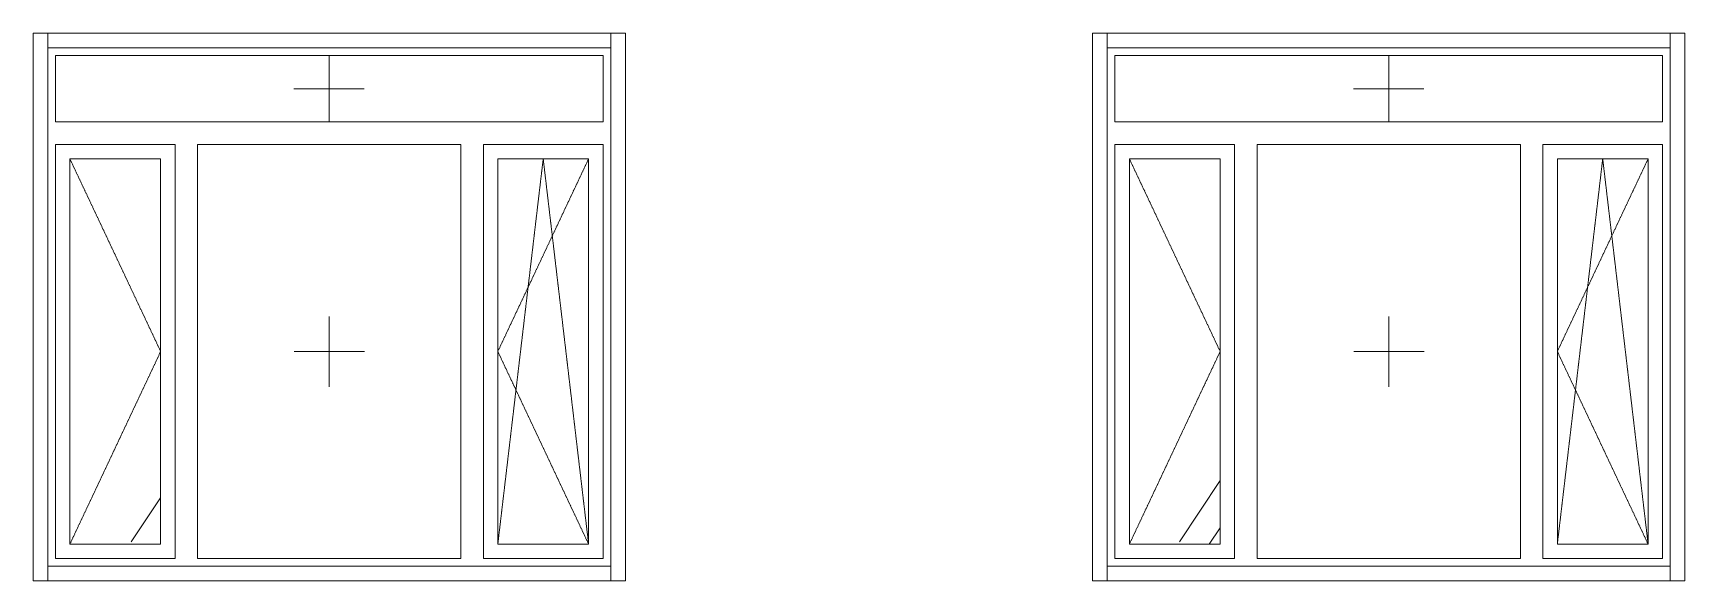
# Model space of a CAD drawing. Header units: millimetres. Extents: x -515342 to 330399, y -224905 to 507333.
# Drawn here: x 107024 to 112629, y 9578 to 11438 of the extents above; entities that cross this region are included whole.
import ezdxf

# ---------------------------------------------------------------- set-up
doc = ezdxf.new("R2010")
doc.units = ezdxf.units.MM
doc.linetypes.add('ASVP_Штриховая_ш2 п1', pattern=[3, 2, -1])
doc.layers.get('0').update_dxf_attribs({"lineweight": 0})
for name, color, linetype, lineweight in [('Витраж', 7, 'Continuous', 0), ('Окна', 7, 'Continuous', 0), ('Окна открывание', 7, 'Continuous', 0)]:
    doc.layers.add(name, color=color, linetype=linetype, lineweight=lineweight)
pattern_1 = [(236.31, (1066.07, 1244.6), (-1777.9963, -3556.002), [641.067, -5769.603]), (236.31, (1101.63, 1137.9), (-1777.9963, -3556.002), [384.64, -6026.03]), (236.31, (888.27, 1137.9), (-1777.9963, -3556.002), [384.64, -6026.03])]

# ---------------------------------------------------------------- blocks, each defined once
blk = doc.blocks.new('Окно_ПВХ_3Створки_1Фрамуга-верх - АР_Окно_ОП_1820_h_х1970_3ст2фр-в-V63-О_АР_Эскиз_Фасад 12-1 копия 1')
at = {"layer": 'Окна'}
h = blk.add_hatch(dxfattribs=at)
h.set_pattern_fill('FP_1', color=256, style=0, pattern_type=2)
h.set_pattern_definition(pattern_1)
h.paths.add_polyline_path([(-71711.8, 7635), (-71711.8, 8943), (-72019.8, 8943), (-72019.8, 7635), (-71911, 7635)])
h = blk.add_hatch(dxfattribs=at)
h.set_pattern_fill('FP_1', color=256, style=0, pattern_type=2)
h.set_pattern_definition(pattern_1)
h.paths.add_polyline_path([(-70259.8, 7635), (-70259.8, 8943), (-70567.8, 8943), (-70567.8, 7635), (-70336.8, 7635)])
for p, q in [((-70210.8, 9294), (-72068.8, 9294)), ((-72068.8, 9294), (-72068.8, 9068)), ((-70210.8, 9068), (-70210.8, 9294)), ((-70210.8, 9068), (-72068.8, 9068)), ((-71662.8, 8992), (-72068.8, 8992)), ((-72068.8, 8992), (-72068.8, 7586)), ((-71662.8, 7586), (-71662.8, 8992)), ((-70692.8, 8992), (-71586.8, 8992)), ((-71586.8, 7586), (-71586.8, 8992)), ((-70692.8, 7586), (-70692.8, 8992)), ((-70210.8, 8992), (-70616.8, 8992)), ((-70616.8, 7586), (-70616.8, 8992)), ((-70210.8, 7586), (-70210.8, 8992)), ((-72019.8, 8943), (-72019.8, 7635)), ((-71711.8, 8943), (-72019.8, 8943)), ((-71711.8, 8943), (-71711.8, 7635)), ((-70567.8, 8943), (-70567.8, 7635)), ((-70259.8, 8943), (-70567.8, 8943)), ((-70259.8, 8943), (-70259.8, 7635)), ((-72019.8, 7635), (-71711.8, 7635)), ((-70567.8, 7635), (-70259.8, 7635)), ((-72068.8, 7586), (-71662.8, 7586)), ((-71586.8, 7586), (-70692.8, 7586)), ((-70616.8, 7586), (-70210.8, 7586))]:
    blk.add_line(p, q, dxfattribs=at)
at = {"layer": 'Окна открывание', "linetype": 'ASVP_Штриховая_ш2 п1'}
for p, q in [((-71139.8, 9068), (-71139.8, 9294)), ((-71259.8, 9181), (-71019.8, 9181)), ((-72019.8, 8943), (-71711.8, 8289)), ((-70413.8, 8943), (-70567.8, 7635)), ((-70259.8, 8943), (-70567.8, 8289)), ((-70259.8, 7635), (-70413.8, 8943)), ((-71139.8, 8169), (-71139.8, 8409)), ((-71711.8, 8289), (-72019.8, 7635)), ((-71019.8, 8289), (-71259.8, 8289)), ((-70567.8, 8289), (-70259.8, 7635))]:
    blk.add_line(p, q, dxfattribs=at)
blk = doc.blocks.new('Окно_ПВХ_3Створки_1Фрамуга-верх - АР_Окно_ОП_1820_h_х1970_3ст2фр-в-V64-О_АР_Эскиз_Фасад 12-1 копия 1')
at = {"layer": 'Окна'}
h = blk.add_hatch(dxfattribs=at)
h.set_pattern_fill('FP_1', color=256, style=0, pattern_type=2)
h.set_pattern_definition(pattern_1)
h.paths.add_polyline_path([(-75306.7, 7635), (-75306.7, 8943), (-75614.7, 8943), (-75614.7, 7635), (-75509.1, 7635)])
h = blk.add_hatch(dxfattribs=at)
h.set_pattern_fill('FP_1', color=256, style=0, pattern_type=2)
h.set_pattern_definition(pattern_1)
h.paths.add_polyline_path([(-73935, 7635), (-73854.7, 7635), (-73854.7, 8943), (-74162.7, 8943), (-74162.7, 7635), (-74159.8, 7635)])
for p, q in [((-73805.7, 9294), (-75663.7, 9294)), ((-75663.7, 9294), (-75663.7, 9068)), ((-73805.7, 9068), (-73805.7, 9294)), ((-73805.7, 9068), (-75663.7, 9068)), ((-75257.7, 8992), (-75663.7, 8992)), ((-75663.7, 8992), (-75663.7, 7586)), ((-75257.7, 7586), (-75257.7, 8992)), ((-74287.7, 8992), (-75181.7, 8992)), ((-75181.7, 7586), (-75181.7, 8992)), ((-74287.7, 7586), (-74287.7, 8992)), ((-73805.7, 8992), (-74211.7, 8992)), ((-74211.7, 7586), (-74211.7, 8992)), ((-73805.7, 7586), (-73805.7, 8992)), ((-75614.7, 8943), (-75614.7, 7635)), ((-75306.7, 8943), (-75614.7, 8943)), ((-75306.7, 8943), (-75306.7, 7635)), ((-74162.7, 8943), (-74162.7, 7635)), ((-73854.7, 8943), (-74162.7, 8943)), ((-73854.7, 8943), (-73854.7, 7635)), ((-75614.7, 7635), (-75306.7, 7635)), ((-74162.7, 7635), (-73854.7, 7635)), ((-75663.7, 7586), (-75257.7, 7586)), ((-75181.7, 7586), (-74287.7, 7586)), ((-74211.7, 7586), (-73805.7, 7586))]:
    blk.add_line(p, q, dxfattribs=at)
at = {"layer": 'Окна открывание', "linetype": 'ASVP_Штриховая_ш2 п1'}
for p, q in [((-74734.7, 9068), (-74734.7, 9294)), ((-74854.7, 9181), (-74614.7, 9181)), ((-75614.7, 8943), (-75306.7, 8289)), ((-74008.7, 8943), (-74162.7, 7635)), ((-73854.7, 8943), (-74162.7, 8289)), ((-73854.7, 7635), (-74008.7, 8943)), ((-74734.7, 8169), (-74734.7, 8409)), ((-75306.7, 8289), (-75614.7, 7635)), ((-74614.7, 8289), (-74854.7, 8289)), ((-74162.7, 8289), (-73854.7, 7635))]:
    blk.add_line(p, q, dxfattribs=at)
blk = doc.blocks.new('Прямоугольный импост - АР_Откос_Металлический_50х330 Белый Правый-9899493-О_АР_Эскиз_Фасад 12-1 копия 1')
at = {"layer": 'Витраж'}
for p, q in [((-9974.1, 2570), (-9974.1, 2620)), ((-9974.1, 2620), (-8064.1, 2620)), ((-8064.1, 2620), (-8064.1, 2570)), ((-9974.1, 2570), (-8064.1, 2570))]:
    blk.add_line(p, q, dxfattribs=at)
blk = doc.blocks.new('Прямоугольный импост - АР_Откос_Металлический_50х330 Белый Левый-9898761-О_АР_Эскиз_Фасад 12-1 копия 1')
at = {"layer": 'Витраж'}
for p, q in [((-9974.1, 760), (-9974.1, 810)), ((-8064.1, 810), (-9974.1, 810)), ((-8064.1, 810), (-8064.1, 760)), ((-8064.1, 760), (-9974.1, 760))]:
    blk.add_line(p, q, dxfattribs=at)
blk = doc.blocks.new('Прямоугольный импост - АР_Откос_Металлический_50х330 Белый Правый-9899492-О_АР_Эскиз_Фасад 12-1 копия 1')
at = {"layer": 'Витраж'}
for p, q in [((-8064.1, 2620), (-8014.1, 2620)), ((-8064.1, 2620), (-8064.1, 760)), ((-8014.1, 2620), (-8014.1, 760)), ((-8014.1, 760), (-8064.1, 760))]:
    blk.add_line(p, q, dxfattribs=at)
blk = doc.blocks.new('Прямоугольный импост - АР_Откос_Металлический_50х330 Белый Левый-V99-О_АР_Эскиз_Фасад 12-1 копия 1')
at = {"layer": 'Витраж'}
for p, q in [((-10024.1, 2620), (-9974.1, 2620)), ((-10024.1, 760), (-10024.1, 2620)), ((-9974.1, 760), (-9974.1, 2620)), ((-9974.1, 760), (-10024.1, 760))]:
    blk.add_line(p, q, dxfattribs=at)
blk = doc.blocks.new('СД_Люблино_Фасады_rvt-1-О_АР_Эскиз_Фасад 12-1 копия 1')
at = {"layer": 'Витраж', "lineweight": 9}
for name, p in [('Прямоугольный импост - АР_Откос_Металлический_50х330 Белый Левый-V99-О_АР_Эскиз_Фасад 12-1 копия 1', (-65715.6, 6750)), ('Прямоугольный импост - АР_Откос_Металлический_50х330 Белый Правый-9899493-О_АР_Эскиз_Фасад 12-1 копия 1', (-65715.6, 6750)), ('Прямоугольный импост - АР_Откос_Металлический_50х330 Белый Правый-9899492-О_АР_Эскиз_Фасад 12-1 копия 1', (-65715.6, 6750)), ('Прямоугольный импост - АР_Откос_Металлический_50х330 Белый Левый-V99-О_АР_Эскиз_Фасад 12-1 копия 1', (-62120.6, 6750)), ('Прямоугольный импост - АР_Откос_Металлический_50х330 Белый Правый-9899493-О_АР_Эскиз_Фасад 12-1 копия 1', (-62120.6, 6750)), ('Прямоугольный импост - АР_Откос_Металлический_50х330 Белый Правый-9899492-О_АР_Эскиз_Фасад 12-1 копия 1', (-62120.6, 6750)), ('Прямоугольный импост - АР_Откос_Металлический_50х330 Белый Левый-9898761-О_АР_Эскиз_Фасад 12-1 копия 1', (-65715.6, 6750)), ('Прямоугольный импост - АР_Откос_Металлический_50х330 Белый Левый-9898761-О_АР_Эскиз_Фасад 12-1 копия 1', (-62120.6, 6750))]:
    blk.add_blockref(name, p, dxfattribs=at)
at = {"layer": 'Окна', "lineweight": 9}
for name in ['Окно_ПВХ_3Створки_1Фрамуга-верх - АР_Окно_ОП_1820_h_х1970_3ст2фр-в-V64-О_АР_Эскиз_Фасад 12-1 копия 1', 'Окно_ПВХ_3Створки_1Фрамуга-верх - АР_Окно_ОП_1820_h_х1970_3ст2фр-в-V63-О_АР_Эскиз_Фасад 12-1 копия 1']:
    blk.add_blockref(name, (0, 0), dxfattribs=at)

msp = doc.modelspace()

# ---------------------------------------------------------------- block references
msp.add_blockref('СД_Люблино_Фасады_rvt-1-О_АР_Эскиз_Фасад 12-1 копия 1', (182763.6864, 2067.7355))

doc.saveas('drawing.dxf')
